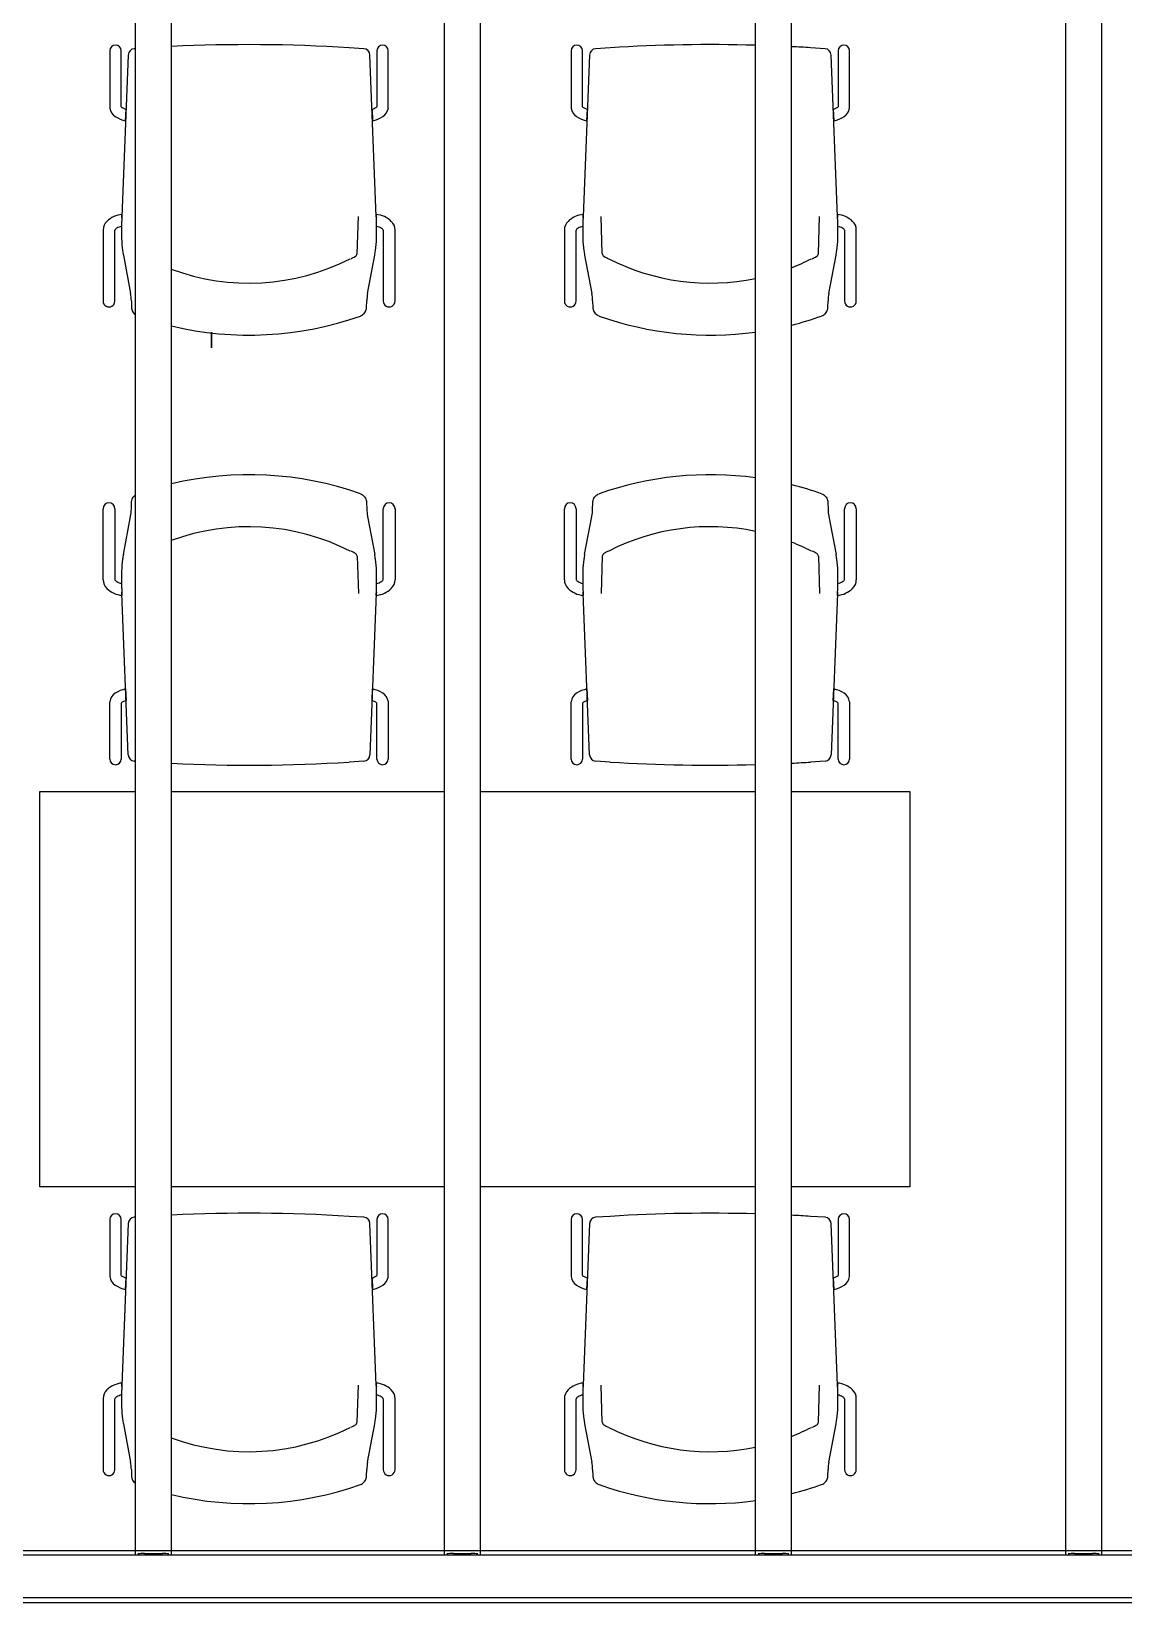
# Model space of a CAD drawing. Header units: inches. Extents: x -3 to 209, y -384 to 20.
# Drawn here: x 176.852 to 178.957, y -259.608 to -256.579 of the extents above; entities that cross this region are included whole.
import ezdxf

# ---------------------------------------------------------------- set-up
doc = ezdxf.new("R2010")
doc.units = ezdxf.units.IN
doc.header["$MEASUREMENT"] = 0
for name, color, linetype, lineweight in [('A-FLOR', 253, 'Continuous', 9), ('I-FURN', 253, 'Continuous', 9), ('I-FURN-PNLS', 253, 'Continuous', 9), ('S-BEAM', 253, 'Continuous', 13)]:
    doc.layers.add(name, color=color, linetype=linetype, lineweight=lineweight)
doc.layers.add('NFF-FURN', color=253, linetype='Continuous')

# ---------------------------------------------------------------- blocks, each defined once
blk = doc.blocks.new('20170303 - Modelo Est RT 16 Arpro CENTRAL_rvt-1-Borde De Placa SobreCubierta')
at = {"layer": 'A-FLOR', "linetype": 'ByBlock', "lineweight": -2}
for p, q in [((15.9046, 14.2754), (15.9046, 14.2453)), ((15.9046, 14.2453), (15.9046, 14.2754))]:
    blk.add_line(p, q, dxfattribs=at)
at = {"layer": 'S-BEAM', "linetype": 'ByBlock', "lineweight": -2}
for p, q in [((15.7577, 16.5479), (15.7577, 11.9195)), ((15.8277, 11.9195), (15.8277, 16.5479)), ((16.3529, 16.5479), (16.3529, 11.9195)), ((16.4229, 11.9195), (16.4229, 16.5479)), ((16.9527, 16.5479), (16.9527, 11.9195)), ((17.0227, 11.9195), (17.0227, 16.5479)), ((17.5503, 16.5479), (17.5503, 11.9195)), ((17.6203, 11.9195), (17.6203, 16.5479)), ((23.0817, 11.926), (3.9899, 11.926)), ((23.0817, 11.9171), (3.9899, 11.9171)), ((15.8099, 11.9203), (15.7755, 11.9203)), ((16.4051, 11.9203), (16.3707, 11.9203)), ((17.0049, 11.9203), (16.9705, 11.9203)), ((17.6025, 11.9203), (17.5681, 11.9203)), ((23.0817, 11.8349), (3.9899, 11.8349)), ((3.9899, 11.826), (23.0817, 11.826))]:
    blk.add_line(p, q, dxfattribs=at)
for centre, start_param, end_param in [((15.7755, 11.9195), 1.570796, 2.356194), ((15.8099, 11.9195), 0.785398, 1.570796), ((16.3707, 11.9195), 1.570796, 2.356194), ((16.4051, 11.9195), 0.785398, 1.570796), ((16.9705, 11.9195), 1.570796, 2.356194), ((17.0049, 11.9195), 0.785398, 1.570796), ((17.5681, 11.9195), 1.570796, 2.356194), ((17.6025, 11.9195), 0.785398, 1.570796)]:
    blk.add_ellipse(centre, major_axis=(0.0178, 0), ratio=0.049795, start_param=start_param, end_param=end_param, dxfattribs=at)
blk = doc.blocks.new('Haworth_Planes-Collaborative_Table-Rectangular - 30_ x 66_-V72-Borde De Placa SobreCubierta')
at = {"layer": 'I-FURN-PNLS', "linetype": 'ByBlock', "lineweight": -2}
for p, q in [((-0.8382, 0.381), (-0.6104, 0.381)), ((-0.8382, -0.381), (-0.8382, 0.381)), ((-0.5407, 0.381), (-0.0106, 0.381)), ((0.059, 0.381), (0.5845, 0.381)), ((0.6542, 0.381), (0.8382, 0.381)), ((0.8382, 0.381), (0.8382, -0.381)), ((-0.6106, -0.381), (-0.8382, -0.381)), ((-0.0108, -0.381), (-0.5406, -0.381)), ((0.5844, -0.381), (0.0592, -0.381)), ((0.8382, -0.381), (0.6544, -0.381))]:
    blk.add_line(p, q, dxfattribs=at)
blk = doc.blocks.new('Haworth_Chair_Very-Perforated Side and Seminar - Arms-V73-Borde De Placa SobreCubierta')
at = {"layer": 'I-FURN', "linetype": 'ByBlock', "lineweight": -2}
for p, q in [((-0.2265, 0.2515), (-0.2268, 0.2388)), ((0.2268, 0.2388), (0.2265, 0.2515)), ((-0.2813, 0.2394), (-0.2813, 0.1024)), ((-0.2587, 0.1025), (-0.2587, 0.2394)), ((-0.2284, 0.2247), (-0.2422, 0.1511)), ((0.2422, 0.1511), (0.2284, 0.2247)), ((0.2587, 0.2394), (0.2587, 0.1025)), ((0.2813, 0.1024), (0.2813, 0.2394)), ((-0.2082, 0.1476), (-0.2107, 0.0762)), ((0.2082, 0.1476), (0.2107, 0.0762)), ((-0.2452, 0.0762), (-0.2453, 0.0787)), ((-0.2453, 0.0787), (-0.2452, 0.0762)), ((-0.2451, 0.0723), (-0.2452, 0.0762)), ((-0.2452, 0.0762), (-0.2329, -0.2351)), ((0.2329, -0.2351), (0.2452, 0.0762)), ((0.2452, 0.0762), (0.2451, 0.0723)), ((0.2453, 0.0787), (0.2452, 0.0762)), ((0.2452, 0.0762), (0.2453, 0.0787)), ((-0.237, -0.1307), (-0.2379, -0.1081)), ((0.2379, -0.1081), (0.237, -0.1307)), ((-0.2684, -0.1329), (-0.2684, -0.2432)), ((-0.2464, -0.2432), (-0.2464, -0.1353)), ((0.2464, -0.1353), (0.2464, -0.2432)), ((0.2684, -0.2432), (0.2684, -0.1329)), ((-0.2211, -0.2472), (-0.1928, -0.2491)), ((0.1928, -0.2491), (0.2211, -0.2472))]:
    blk.add_line(p, q, dxfattribs=at)
for centre, radius, start, end in [((0, -0.3398), 0.6447, 70.5694, 97.7494), ((0, -0.3398), 0.6447, 104.0955, 109.4306), ((-0.27, 0.2394), 0.0113, 360, 180), ((0.27, 0.2394), 0.0113, 360, 180), ((-0.3182, 0.2416), 0.0914, 349.3577, 358.2769), ((0.3182, 0.2416), 0.0914, 181.7231, 190.6423), ((0.0006, -0.225), 0.4297, 62.9668, 101.7857), ((-0.2011, 0.1472), 0.0071, 123.4353, 176.5647), ((-0.1799, 0.115), 0.0456, 110.6312, 123.4353), ((0.0006, -0.225), 0.4297, 111.575, 117.0332), ((0.1799, 0.115), 0.0456, 56.5647, 69.3688), ((0.2011, 0.1472), 0.0071, 3.4353, 56.5647), ((-0.1104, 0.1192), 0.1352, 170.258, 180.2828), ((-0.0425, 0.1136), 0.2032, 169.3577, 171.9368), ((0.0425, 0.1136), 0.2032, 8.0632, 10.6423), ((0.1104, 0.1192), 0.1352, 359.7172, 9.742), ((-0.258, 0.1024), 0.0233, 180, 226), ((-0.2497, 0.1077), 0.0104, 210.1474, 239.8526), ((-0.2405, 0.1236), 0.0287, 239.8526, 259.4599), ((0.378, 0.1033), 0.6238, 178.604, 182.266), ((0.378, 0.1033), 0.6238, 180.7316, 182.266), ((-0.378, 0.1033), 0.6238, 357.734, 1.396), ((-0.378, 0.1033), 0.6238, 357.734, 359.2684), ((0.2405, 0.1236), 0.0287, 280.5401, 300.1474), ((0.2497, 0.1077), 0.0104, 300.1474, 329.8526), ((0.258, 0.1024), 0.0233, 314, 360), ((-0.2407, 0.1203), 0.0482, 226, 264.7936), ((0.2407, 0.1203), 0.0482, 275.2064, 314), ((-0.2441, -0.137), 0.0247, 123.6934, 170.3066), ((-0.2256, -0.1648), 0.058, 102.3066, 123.6934), ((0.2256, -0.1648), 0.058, 56.3066, 77.6934), ((0.2441, -0.137), 0.0247, 9.6934, 56.3066), ((-0.2293, -0.1585), 0.0289, 105.5905, 126.4095), ((0.2293, -0.1585), 0.0289, 53.5905, 74.4095), ((-0.2202, -0.2346), 0.0127, 182.266, 265.9271), ((0.2202, -0.2346), 0.0127, 274.0729, 357.734), ((-0.2574, -0.2432), 0.011, 180, 360), ((0, 2.8583), 3.1134, 266.4497, 267.1174), ((0, 2.8583), 3.1134, 268.4003, 273.5503), ((0.2574, -0.2432), 0.011, 180, 360)]:
    blk.add_arc(centre, radius, start, end, dxfattribs=at)
for points in [[(-0.2259, 0.2554), (-0.2261, 0.2548), (-0.2263, 0.2534), (-0.2264, 0.2521), (-0.2265, 0.2515)], [(-0.2145, 0.2681), (-0.2159, 0.2676), (-0.2185, 0.2662), (-0.2219, 0.2632), (-0.2245, 0.2596), (-0.2255, 0.2569), (-0.2259, 0.2554)], [(0.2259, 0.2554), (0.2255, 0.2569), (0.2245, 0.2596), (0.2219, 0.2632), (0.2185, 0.2662), (0.2159, 0.2676), (0.2145, 0.2681)], [(0.2265, 0.2515), (0.2264, 0.2521), (0.2263, 0.2534), (0.2261, 0.2548), (0.2259, 0.2554)]]:
    blk.add_open_spline(points, degree=3, dxfattribs=at)
blk = doc.blocks.new('Haworth_Chair_Very-Perforated Side and Seminar - Arms-V74-Borde De Placa SobreCubierta')
at = {"layer": 'I-FURN', "linetype": 'ByBlock', "lineweight": -2}
for p, q in [((-0.2265, 0.2515), (-0.2268, 0.2388)), ((0.2268, 0.2388), (0.2265, 0.2515)), ((-0.2813, 0.2394), (-0.2813, 0.1024)), ((-0.2587, 0.1025), (-0.2587, 0.2394)), ((-0.2284, 0.2247), (-0.2422, 0.1511)), ((0.2422, 0.1511), (0.2284, 0.2247)), ((0.2587, 0.2394), (0.2587, 0.1025)), ((0.2813, 0.1024), (0.2813, 0.2394)), ((-0.2082, 0.1476), (-0.2107, 0.0762)), ((-0.2452, 0.0762), (-0.2453, 0.0787)), ((-0.2453, 0.0787), (-0.2452, 0.0762)), ((-0.2451, 0.0723), (-0.2452, 0.0762)), ((-0.2452, 0.0762), (-0.2329, -0.2351)), ((0.2329, -0.2351), (0.2452, 0.0762)), ((0.2452, 0.0762), (0.2451, 0.0723)), ((0.2453, 0.0787), (0.2452, 0.0762)), ((0.2452, 0.0762), (0.2453, 0.0787)), ((-0.237, -0.1307), (-0.2379, -0.1081)), ((0.2379, -0.1081), (0.237, -0.1307)), ((-0.2684, -0.1329), (-0.2684, -0.2432)), ((-0.2464, -0.2432), (-0.2464, -0.1353)), ((0.2464, -0.1353), (0.2464, -0.2432)), ((0.2684, -0.2432), (0.2684, -0.1329)), ((-0.2211, -0.2472), (-0.1928, -0.2491)), ((0.2191, -0.2474), (0.2211, -0.2472))]:
    blk.add_line(p, q, dxfattribs=at)
for centre, radius, start, end in [((0, -0.3398), 0.6447, 76.5899, 109.4306), ((-0.27, 0.2394), 0.0113, 360, 180), ((0.27, 0.2394), 0.0113, 360, 180), ((-0.3182, 0.2416), 0.0914, 349.3577, 358.2769), ((0.3182, 0.2416), 0.0914, 181.7231, 190.6423), ((0.0006, -0.225), 0.4297, 69.6695, 117.0332), ((-0.2011, 0.1472), 0.0071, 123.4353, 176.5647), ((-0.1799, 0.115), 0.0456, 110.6312, 123.4353), ((-0.1104, 0.1192), 0.1352, 170.258, 180.2828), ((-0.0425, 0.1136), 0.2032, 169.3577, 171.9368), ((0.0425, 0.1136), 0.2032, 8.0632, 10.6423), ((0.1104, 0.1192), 0.1352, 359.7172, 9.742), ((-0.258, 0.1024), 0.0233, 180, 226), ((-0.2497, 0.1077), 0.0104, 210.1474, 239.8526), ((-0.2405, 0.1236), 0.0287, 239.8526, 259.4599), ((0.378, 0.1033), 0.6238, 178.604, 182.266), ((0.378, 0.1033), 0.6238, 180.7316, 182.266), ((-0.378, 0.1033), 0.6238, 357.734, 1.396), ((-0.378, 0.1033), 0.6238, 357.734, 359.2684), ((0.2405, 0.1236), 0.0287, 280.5401, 300.1474), ((0.2497, 0.1077), 0.0104, 300.1474, 329.8526), ((0.258, 0.1024), 0.0233, 314, 360), ((-0.2407, 0.1203), 0.0482, 226, 264.7936), ((0.2407, 0.1203), 0.0482, 275.2064, 314), ((-0.2441, -0.137), 0.0247, 123.6934, 170.3066), ((-0.2256, -0.1648), 0.058, 102.3066, 123.6934), ((0.2256, -0.1648), 0.058, 56.3066, 77.6934), ((0.2441, -0.137), 0.0247, 9.6934, 56.3066), ((-0.2293, -0.1585), 0.0289, 105.5905, 126.4095), ((0.2293, -0.1585), 0.0289, 53.5905, 74.4095), ((-0.2202, -0.2346), 0.0127, 182.266, 265.9271), ((0.2202, -0.2346), 0.0127, 274.0729, 357.734), ((-0.2574, -0.2432), 0.011, 180, 360), ((0, 2.8583), 3.1134, 266.4497, 272.7509), ((0.2574, -0.2432), 0.011, 180, 360)]:
    blk.add_arc(centre, radius, start, end, dxfattribs=at)
for points in [[(-0.2259, 0.2554), (-0.2261, 0.2548), (-0.2263, 0.2534), (-0.2264, 0.2521), (-0.2265, 0.2515)], [(-0.2145, 0.2681), (-0.2159, 0.2676), (-0.2185, 0.2662), (-0.2219, 0.2632), (-0.2245, 0.2596), (-0.2255, 0.2569), (-0.2259, 0.2554)], [(0.2265, 0.2515), (0.2264, 0.2521), (0.2263, 0.2534), (0.2261, 0.2548), (0.2259, 0.2554)]]:
    blk.add_open_spline(points, degree=3, dxfattribs=at)
blk.add_open_spline([(0.2259, 0.2554), (0.2255, 0.2569), (0.2245, 0.2596), (0.2221, 0.263), (0.2202, 0.2648), (0.2192, 0.2655)], degree=3, knots=[0, 0, 0, 0, 0.25, 0.5, 0.6941441, 0.6941441, 0.6941441, 0.6941441], dxfattribs=at)
blk = doc.blocks.new('Haworth_Chair_Very-Perforated Side and Seminar - Arms-V75-Borde De Placa SobreCubierta')
at = {"layer": 'I-FURN', "linetype": 'ByBlock', "lineweight": -2}
for p, q in [((-0.2684, 0.1329), (-0.2684, 0.2432)), ((-0.2464, 0.2432), (-0.2464, 0.1353)), ((-0.2211, 0.2472), (-0.1928, 0.2491)), ((0.1928, 0.2491), (0.2211, 0.2472)), ((0.2464, 0.1353), (0.2464, 0.2432)), ((0.2684, 0.2432), (0.2684, 0.1329)), ((-0.2452, -0.0762), (-0.2329, 0.2351)), ((0.2329, 0.2351), (0.2452, -0.0762)), ((-0.237, 0.1307), (-0.2379, 0.1081)), ((0.2379, 0.1081), (0.237, 0.1307)), ((-0.2452, -0.0762), (-0.2453, -0.0787)), ((-0.2453, -0.0787), (-0.2452, -0.0762)), ((-0.2451, -0.0723), (-0.2452, -0.0762)), ((-0.2082, -0.1476), (-0.2107, -0.0762)), ((0.2082, -0.1476), (0.2107, -0.0762)), ((0.2452, -0.0762), (0.2451, -0.0723)), ((0.2453, -0.0787), (0.2452, -0.0762)), ((0.2452, -0.0762), (0.2453, -0.0787)), ((-0.2813, -0.2394), (-0.2813, -0.1024)), ((-0.2587, -0.1025), (-0.2587, -0.2394)), ((0.2587, -0.2394), (0.2587, -0.1025)), ((0.2813, -0.1024), (0.2813, -0.2394)), ((-0.2284, -0.2247), (-0.2422, -0.1511)), ((0.2422, -0.1511), (0.2284, -0.2247)), ((-0.2265, -0.2515), (-0.2268, -0.2388)), ((0.2268, -0.2388), (0.2265, -0.2515))]:
    blk.add_line(p, q, dxfattribs=at)
for centre, radius, start, end in [((-0.2574, 0.2432), 0.011, 0, 180), ((-0.2202, 0.2346), 0.0127, 94.0729, 177.734), ((0, -2.8583), 3.1134, 92.8856, 93.5503), ((0, -2.8583), 3.1134, 86.4497, 91.5966), ((0.2202, 0.2346), 0.0127, 2.266, 85.9271), ((0.2574, 0.2432), 0.011, 0, 180), ((-0.2441, 0.137), 0.0247, 189.6934, 236.3066), ((-0.2293, 0.1585), 0.0289, 233.5905, 254.4095), ((0.2293, 0.1585), 0.0289, 285.5905, 306.4095), ((0.2441, 0.137), 0.0247, 303.6934, 350.3066), ((-0.2256, 0.1648), 0.058, 236.3066, 257.6934), ((0.2256, 0.1648), 0.058, 282.3066, 303.6934), ((-0.258, -0.1024), 0.0233, 134, 180), ((-0.2407, -0.1203), 0.0482, 95.2064, 134), ((0.378, -0.1033), 0.6238, 177.734, 179.2684), ((0.378, -0.1033), 0.6238, 177.734, 181.396), ((0.2407, -0.1203), 0.0482, 46, 84.7936), ((-0.378, -0.1033), 0.6238, 0.7316, 2.266), ((-0.378, -0.1033), 0.6238, 358.604, 2.266), ((0.258, -0.1024), 0.0233, 0, 46), ((-0.2497, -0.1077), 0.0104, 120.1474, 149.8526), ((-0.2405, -0.1236), 0.0287, 100.5401, 120.1474), ((-0.1104, -0.1192), 0.1352, 179.7172, 189.742), ((0.1104, -0.1192), 0.1352, 350.258, 0.2828), ((0.2405, -0.1236), 0.0287, 59.8526, 79.4599), ((0.2497, -0.1077), 0.0104, 30.1474, 59.8526), ((-0.0425, -0.1136), 0.2032, 188.0632, 190.6423), ((-0.2011, -0.1472), 0.0071, 183.4353, 236.5647), ((0.2011, -0.1472), 0.0071, 303.4353, 356.5647), ((0.0425, -0.1136), 0.2032, 349.3577, 351.9368), ((-0.1799, -0.115), 0.0456, 236.5647, 249.3688), ((0.0006, 0.225), 0.4297, 242.9668, 248.4166), ((0.0006, 0.225), 0.4297, 258.2215, 297.0332), ((0.1799, -0.115), 0.0456, 290.6312, 303.4353), ((-0.27, -0.2394), 0.0113, 180, 0), ((-0.3182, -0.2416), 0.0914, 1.7231, 10.6423), ((0.3182, -0.2416), 0.0914, 169.3577, 178.2769), ((0.27, -0.2394), 0.0113, 180, 0), ((0, 0.3398), 0.6447, 250.5694, 255.9018), ((0, 0.3398), 0.6447, 262.253, 289.4306)]:
    blk.add_arc(centre, radius, start, end, dxfattribs=at)
for points in [[(-0.2259, -0.2554), (-0.2261, -0.2548), (-0.2263, -0.2534), (-0.2264, -0.2521), (-0.2265, -0.2515)], [(-0.2145, -0.2681), (-0.2159, -0.2676), (-0.2185, -0.2662), (-0.2219, -0.2632), (-0.2245, -0.2596), (-0.2255, -0.2569), (-0.2259, -0.2554)], [(0.2259, -0.2554), (0.2255, -0.2569), (0.2245, -0.2596), (0.2219, -0.2632), (0.2185, -0.2662), (0.2159, -0.2676), (0.2145, -0.2681)], [(0.2265, -0.2515), (0.2264, -0.2521), (0.2263, -0.2534), (0.2261, -0.2548), (0.2259, -0.2554)]]:
    blk.add_open_spline(points, degree=3, dxfattribs=at)
blk = doc.blocks.new('Haworth_Chair_Very-Perforated Side and Seminar - Arms-V76-Borde De Placa SobreCubierta')
at = {"layer": 'I-FURN', "linetype": 'ByBlock', "lineweight": -2}
for p, q in [((-0.2684, 0.1329), (-0.2684, 0.2432)), ((-0.2464, 0.2432), (-0.2464, 0.1353)), ((-0.2211, 0.2472), (-0.1928, 0.2491)), ((0.2192, 0.2473), (0.2211, 0.2472)), ((0.2464, 0.1353), (0.2464, 0.2432)), ((0.2684, 0.2432), (0.2684, 0.1329)), ((-0.2452, -0.0762), (-0.2329, 0.2351)), ((0.2329, 0.2351), (0.2452, -0.0762)), ((-0.237, 0.1307), (-0.2379, 0.1081)), ((0.2379, 0.1081), (0.237, 0.1307)), ((-0.2452, -0.0762), (-0.2453, -0.0787)), ((-0.2453, -0.0787), (-0.2452, -0.0762)), ((-0.2451, -0.0723), (-0.2452, -0.0762)), ((-0.2082, -0.1476), (-0.2107, -0.0762)), ((0.2452, -0.0762), (0.2451, -0.0723)), ((0.2453, -0.0787), (0.2452, -0.0762)), ((0.2452, -0.0762), (0.2453, -0.0787)), ((-0.2813, -0.2394), (-0.2813, -0.1024)), ((-0.2587, -0.1025), (-0.2587, -0.2394)), ((0.2587, -0.2394), (0.2587, -0.1025)), ((0.2813, -0.1024), (0.2813, -0.2394)), ((-0.2284, -0.2247), (-0.2422, -0.1511)), ((0.2422, -0.1511), (0.2284, -0.2247)), ((-0.2265, -0.2515), (-0.2268, -0.2388)), ((0.2268, -0.2388), (0.2265, -0.2515))]:
    blk.add_line(p, q, dxfattribs=at)
for centre, radius, start, end in [((-0.2574, 0.2432), 0.011, 0, 180), ((-0.2202, 0.2346), 0.0127, 94.0729, 177.734), ((0, -2.8583), 3.1134, 87.2522, 93.5503), ((0.2202, 0.2346), 0.0127, 2.266, 85.9271), ((0.2574, 0.2432), 0.011, 0, 180), ((-0.2441, 0.137), 0.0247, 189.6934, 236.3066), ((-0.2293, 0.1585), 0.0289, 233.5905, 254.4095), ((0.2293, 0.1585), 0.0289, 285.5905, 306.4095), ((0.2441, 0.137), 0.0247, 303.6934, 350.3066), ((-0.2256, 0.1648), 0.058, 236.3066, 257.6934), ((0.2256, 0.1648), 0.058, 282.3066, 303.6934), ((-0.258, -0.1024), 0.0233, 134, 180), ((-0.2407, -0.1203), 0.0482, 95.2064, 134), ((0.378, -0.1033), 0.6238, 177.734, 179.2684), ((0.378, -0.1033), 0.6238, 177.734, 181.396), ((0.2407, -0.1203), 0.0482, 46, 84.7936), ((-0.378, -0.1033), 0.6238, 0.7316, 2.266), ((-0.378, -0.1033), 0.6238, 358.604, 2.266), ((0.258, -0.1024), 0.0233, 0, 46), ((-0.2497, -0.1077), 0.0104, 120.1474, 149.8526), ((-0.2405, -0.1236), 0.0287, 100.5401, 120.1474), ((-0.1104, -0.1192), 0.1352, 179.7172, 189.742), ((0.1104, -0.1192), 0.1352, 350.258, 0.2828), ((0.2405, -0.1236), 0.0287, 59.8526, 79.4599), ((0.2497, -0.1077), 0.0104, 30.1474, 59.8526), ((-0.0425, -0.1136), 0.2032, 188.0632, 190.6423), ((-0.2011, -0.1472), 0.0071, 183.4353, 236.5647), ((0.0425, -0.1136), 0.2032, 349.3577, 351.9368), ((-0.1799, -0.115), 0.0456, 236.5647, 249.3688), ((0.0006, 0.225), 0.4297, 242.9668, 290.3222), ((-0.27, -0.2394), 0.0113, 180, 0), ((-0.3182, -0.2416), 0.0914, 1.7231, 10.6423), ((0.3182, -0.2416), 0.0914, 169.3577, 178.2769), ((0.27, -0.2394), 0.0113, 180, 0), ((0, 0.3398), 0.6447, 250.5694, 283.4074)]:
    blk.add_arc(centre, radius, start, end, dxfattribs=at)
for points in [[(-0.2259, -0.2554), (-0.2261, -0.2548), (-0.2263, -0.2534), (-0.2264, -0.2521), (-0.2265, -0.2515)], [(-0.2145, -0.2681), (-0.2159, -0.2676), (-0.2185, -0.2662), (-0.2219, -0.2632), (-0.2245, -0.2596), (-0.2255, -0.2569), (-0.2259, -0.2554)], [(0.2265, -0.2515), (0.2264, -0.2521), (0.2263, -0.2534), (0.2261, -0.2548), (0.2259, -0.2554)]]:
    blk.add_open_spline(points, degree=3, dxfattribs=at)
blk.add_open_spline([(0.2259, -0.2554), (0.2255, -0.2569), (0.2245, -0.2596), (0.2221, -0.2629), (0.2202, -0.2647), (0.2193, -0.2654)], degree=3, knots=[-1, -1, -1, -1, -0.75, -0.5, -0.3084456, -0.3084456, -0.3084456, -0.3084456], dxfattribs=at)
blk = doc.blocks.new('Haworth_Chair_Very-Perforated Side and Seminar - Arms-V101-Borde De Placa SobreCubierta')
at = {"layer": 'I-FURN', "linetype": 'ByBlock', "lineweight": -2}
for p, q in [((-0.2265, 0.2515), (-0.2268, 0.2388)), ((0.2268, 0.2388), (0.2265, 0.2515)), ((-0.2813, 0.2394), (-0.2813, 0.1024)), ((-0.2587, 0.1025), (-0.2587, 0.2394)), ((-0.2284, 0.2247), (-0.2422, 0.1511)), ((0.2422, 0.1511), (0.2284, 0.2247)), ((0.2587, 0.2394), (0.2587, 0.1025)), ((0.2813, 0.1024), (0.2813, 0.2394)), ((-0.2082, 0.1476), (-0.2107, 0.0762)), ((0.2082, 0.1476), (0.2107, 0.0762)), ((-0.2452, 0.0762), (-0.2453, 0.0787)), ((-0.2453, 0.0787), (-0.2452, 0.0762)), ((-0.2451, 0.0723), (-0.2452, 0.0762)), ((-0.2452, 0.0762), (-0.2329, -0.2351)), ((0.2329, -0.2351), (0.2452, 0.0762)), ((0.2452, 0.0762), (0.2451, 0.0723)), ((0.2453, 0.0787), (0.2452, 0.0762)), ((0.2452, 0.0762), (0.2453, 0.0787)), ((-0.237, -0.1307), (-0.2379, -0.1081)), ((0.2379, -0.1081), (0.237, -0.1307)), ((-0.2684, -0.1329), (-0.2684, -0.2432)), ((-0.2464, -0.2432), (-0.2464, -0.1353)), ((0.2464, -0.1353), (0.2464, -0.2432)), ((0.2684, -0.2432), (0.2684, -0.1329)), ((-0.2211, -0.2472), (-0.1928, -0.2491)), ((0.1928, -0.2491), (0.2211, -0.2472))]:
    blk.add_line(p, q, dxfattribs=at)
for centre, radius, start, end in [((0, -0.3398), 0.6447, 70.5694, 97.747), ((0, -0.3398), 0.6447, 104.0982, 109.4306), ((-0.27, 0.2394), 0.0113, 360, 180), ((0.27, 0.2394), 0.0113, 360, 180), ((-0.3182, 0.2416), 0.0914, 349.3577, 358.2769), ((0.3182, 0.2416), 0.0914, 181.7231, 190.6423), ((0.0006, -0.225), 0.4297, 62.9668, 101.7785), ((-0.2011, 0.1472), 0.0071, 123.4353, 176.5647), ((-0.1799, 0.115), 0.0456, 110.6312, 123.4353), ((0.0006, -0.225), 0.4297, 111.5834, 117.0332), ((0.1799, 0.115), 0.0456, 56.5647, 69.3688), ((0.2011, 0.1472), 0.0071, 3.4353, 56.5647), ((-0.1104, 0.1192), 0.1352, 170.258, 180.2828), ((-0.0425, 0.1136), 0.2032, 169.3577, 171.9368), ((0.0425, 0.1136), 0.2032, 8.0632, 10.6423), ((0.1104, 0.1192), 0.1352, 359.7172, 9.742), ((-0.258, 0.1024), 0.0233, 180, 226), ((-0.2497, 0.1077), 0.0104, 210.1474, 239.8526), ((-0.2405, 0.1236), 0.0287, 239.8526, 259.4599), ((0.378, 0.1033), 0.6238, 178.604, 182.266), ((0.378, 0.1033), 0.6238, 180.7316, 182.266), ((-0.378, 0.1033), 0.6238, 357.734, 1.396), ((-0.378, 0.1033), 0.6238, 357.734, 359.2684), ((0.2405, 0.1236), 0.0287, 280.5401, 300.1474), ((0.2497, 0.1077), 0.0104, 300.1474, 329.8526), ((0.258, 0.1024), 0.0233, 314, 360), ((-0.2407, 0.1203), 0.0482, 226, 264.7936), ((0.2407, 0.1203), 0.0482, 275.2064, 314), ((-0.2441, -0.137), 0.0247, 123.6934, 170.3066), ((-0.2256, -0.1648), 0.058, 102.3066, 123.6934), ((0.2256, -0.1648), 0.058, 56.3066, 77.6934), ((0.2441, -0.137), 0.0247, 9.6934, 56.3066), ((-0.2293, -0.1585), 0.0289, 105.5905, 126.4095), ((0.2293, -0.1585), 0.0289, 53.5905, 74.4095), ((-0.2202, -0.2346), 0.0127, 182.266, 265.9271), ((0.2202, -0.2346), 0.0127, 274.0729, 357.734), ((-0.2574, -0.2432), 0.011, 180, 360), ((0, 2.8583), 3.1134, 266.4497, 267.1144), ((0, 2.8583), 3.1134, 268.4034, 273.5503), ((0.2574, -0.2432), 0.011, 180, 360)]:
    blk.add_arc(centre, radius, start, end, dxfattribs=at)
for points in [[(-0.2259, 0.2554), (-0.2261, 0.2548), (-0.2263, 0.2534), (-0.2264, 0.2521), (-0.2265, 0.2515)], [(-0.2145, 0.2681), (-0.2159, 0.2676), (-0.2185, 0.2662), (-0.2219, 0.2632), (-0.2245, 0.2596), (-0.2255, 0.2569), (-0.2259, 0.2554)], [(0.2259, 0.2554), (0.2255, 0.2569), (0.2245, 0.2596), (0.2219, 0.2632), (0.2185, 0.2662), (0.2159, 0.2676), (0.2145, 0.2681)], [(0.2265, 0.2515), (0.2264, 0.2521), (0.2263, 0.2534), (0.2261, 0.2548), (0.2259, 0.2554)]]:
    blk.add_open_spline(points, degree=3, dxfattribs=at)
blk = doc.blocks.new('Haworth_Chair_Very-Perforated Side and Seminar - Arms-V102-Borde De Placa SobreCubierta')
at = {"layer": 'I-FURN', "linetype": 'ByBlock', "lineweight": -2}
for p, q in [((-0.2265, 0.2515), (-0.2268, 0.2388)), ((0.2268, 0.2388), (0.2265, 0.2515)), ((-0.2813, 0.2394), (-0.2813, 0.1024)), ((-0.2587, 0.1025), (-0.2587, 0.2394)), ((-0.2284, 0.2247), (-0.2422, 0.1511)), ((0.2422, 0.1511), (0.2284, 0.2247)), ((0.2587, 0.2394), (0.2587, 0.1025)), ((0.2813, 0.1024), (0.2813, 0.2394)), ((-0.2082, 0.1476), (-0.2107, 0.0762)), ((-0.2452, 0.0762), (-0.2453, 0.0787)), ((-0.2453, 0.0787), (-0.2452, 0.0762)), ((-0.2451, 0.0723), (-0.2452, 0.0762)), ((-0.2452, 0.0762), (-0.2329, -0.2351)), ((0.2329, -0.2351), (0.2452, 0.0762)), ((0.2452, 0.0762), (0.2451, 0.0723)), ((0.2453, 0.0787), (0.2452, 0.0762)), ((0.2452, 0.0762), (0.2453, 0.0787)), ((-0.237, -0.1307), (-0.2379, -0.1081)), ((0.2379, -0.1081), (0.237, -0.1307)), ((-0.2684, -0.1329), (-0.2684, -0.2432)), ((-0.2464, -0.2432), (-0.2464, -0.1353)), ((0.2464, -0.1353), (0.2464, -0.2432)), ((0.2684, -0.2432), (0.2684, -0.1329)), ((-0.2211, -0.2472), (-0.1928, -0.2491)), ((0.2192, -0.2473), (0.2211, -0.2472))]:
    blk.add_line(p, q, dxfattribs=at)
for centre, radius, start, end in [((0, -0.3398), 0.6447, 76.5926, 109.4306), ((-0.27, 0.2394), 0.0113, 360, 180), ((0.27, 0.2394), 0.0113, 360, 180), ((-0.3182, 0.2416), 0.0914, 349.3577, 358.2769), ((0.3182, 0.2416), 0.0914, 181.7231, 190.6423), ((0.0006, -0.225), 0.4297, 69.6778, 117.0332), ((-0.2011, 0.1472), 0.0071, 123.4353, 176.5647), ((-0.1799, 0.115), 0.0456, 110.6312, 123.4353), ((-0.1104, 0.1192), 0.1352, 170.258, 180.2828), ((-0.0425, 0.1136), 0.2032, 169.3577, 171.9368), ((0.0425, 0.1136), 0.2032, 8.0632, 10.6423), ((0.1104, 0.1192), 0.1352, 359.7172, 9.742), ((-0.258, 0.1024), 0.0233, 180, 226), ((-0.2497, 0.1077), 0.0104, 210.1474, 239.8526), ((-0.2405, 0.1236), 0.0287, 239.8526, 259.4599), ((0.378, 0.1033), 0.6238, 178.604, 182.266), ((0.378, 0.1033), 0.6238, 180.7316, 182.266), ((-0.378, 0.1033), 0.6238, 357.734, 1.396), ((-0.378, 0.1033), 0.6238, 357.734, 359.2684), ((0.2405, 0.1236), 0.0287, 280.5401, 300.1474), ((0.2497, 0.1077), 0.0104, 300.1474, 329.8526), ((0.258, 0.1024), 0.0233, 314, 360), ((-0.2407, 0.1203), 0.0482, 226, 264.7936), ((0.2407, 0.1203), 0.0482, 275.2064, 314), ((-0.2441, -0.137), 0.0247, 123.6934, 170.3066), ((-0.2256, -0.1648), 0.058, 102.3066, 123.6934), ((0.2256, -0.1648), 0.058, 56.3066, 77.6934), ((0.2441, -0.137), 0.0247, 9.6934, 56.3066), ((-0.2293, -0.1585), 0.0289, 105.5905, 126.4095), ((0.2293, -0.1585), 0.0289, 53.5905, 74.4095), ((-0.2202, -0.2346), 0.0127, 182.266, 265.9271), ((0.2202, -0.2346), 0.0127, 274.0729, 357.734), ((-0.2574, -0.2432), 0.011, 180, 360), ((0, 2.8583), 3.1134, 266.4497, 272.7478), ((0.2574, -0.2432), 0.011, 180, 360)]:
    blk.add_arc(centre, radius, start, end, dxfattribs=at)
for points in [[(-0.2259, 0.2554), (-0.2261, 0.2548), (-0.2263, 0.2534), (-0.2264, 0.2521), (-0.2265, 0.2515)], [(-0.2145, 0.2681), (-0.2159, 0.2676), (-0.2185, 0.2662), (-0.2219, 0.2632), (-0.2245, 0.2596), (-0.2255, 0.2569), (-0.2259, 0.2554)], [(0.2265, 0.2515), (0.2264, 0.2521), (0.2263, 0.2534), (0.2261, 0.2548), (0.2259, 0.2554)]]:
    blk.add_open_spline(points, degree=3, dxfattribs=at)
blk.add_open_spline([(0.2259, 0.2554), (0.2255, 0.2569), (0.2245, 0.2596), (0.2221, 0.2629), (0.2202, 0.2647), (0.2193, 0.2654)], degree=3, knots=[0, 0, 0, 0, 0.25, 0.5, 0.6915544, 0.6915544, 0.6915544, 0.6915544], dxfattribs=at)
blk = doc.blocks.new('CB TEC 23-03-2017')
at = {"linetype": 'ByBlock', "lineweight": -2}
blk.add_blockref('20170303 - Modelo Est RT 16 Arpro CENTRAL_rvt-1-Borde De Placa SobreCubierta', (253.5039, 5566.5754), dxfattribs=at)
at = {"layer": 'I-FURN', "linetype": 'ByBlock', "lineweight": -2, "rotation": 180}
for name, p in [('Haworth_Chair_Very-Perforated Side and Seminar - Arms-V102-Borde De Placa SobreCubierta', (269.4809, 5581.1502)), ('Haworth_Chair_Very-Perforated Side and Seminar - Arms-V101-Borde De Placa SobreCubierta', (270.3699, 5581.1502)), ('Haworth_Chair_Very-Perforated Side and Seminar - Arms-V76-Borde De Placa SobreCubierta', (269.4809, 5580.2711)), ('Haworth_Chair_Very-Perforated Side and Seminar - Arms-V75-Borde De Placa SobreCubierta', (270.3699, 5580.2711)), ('Haworth_Chair_Very-Perforated Side and Seminar - Arms-V74-Borde De Placa SobreCubierta', (269.4809, 5578.897)), ('Haworth_Chair_Very-Perforated Side and Seminar - Arms-V73-Borde De Placa SobreCubierta', (270.3699, 5578.897))]:
    blk.add_blockref(name, p, dxfattribs=at)
at = {"layer": 'I-FURN-PNLS', "linetype": 'ByBlock', "lineweight": -2, "rotation": 180}
blk.add_blockref('Haworth_Planes-Collaborative_Table-Rectangular - 30_ x 66_-V72-Borde De Placa SobreCubierta', (269.916, 5579.5841), dxfattribs=at)

msp = doc.modelspace()

# ---------------------------------------------------------------- block references
at = {"layer": 'NFF-FURN'}
msp.add_blockref('CB TEC 23-03-2017', (-92.2093, -5838.0096), dxfattribs=at)

doc.saveas('drawing.dxf')
